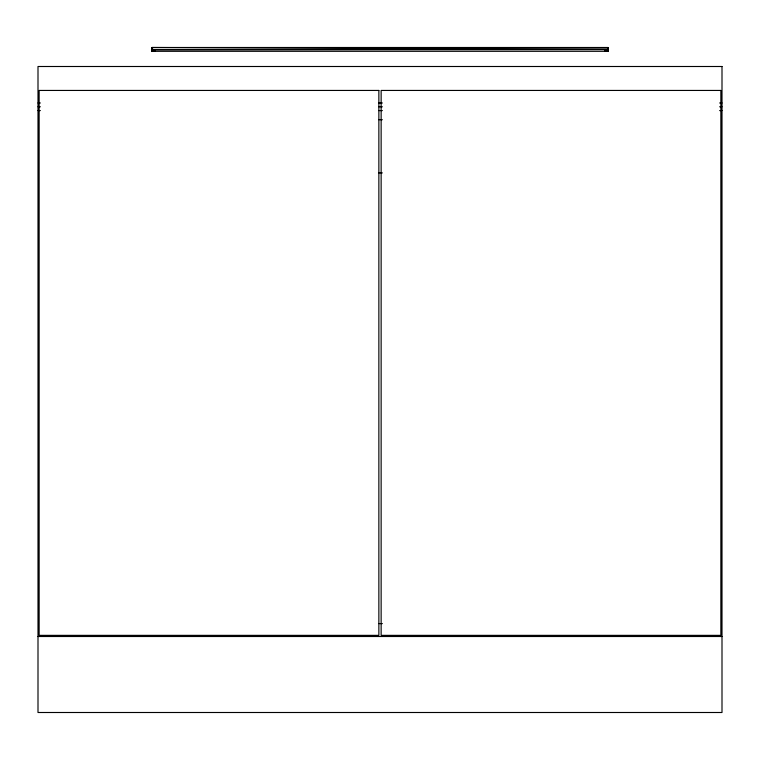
<?xml version="1.0" encoding="UTF-8"?>
<svg xmlns="http://www.w3.org/2000/svg" width="760" height="760" viewBox="0 0 760 760"><rect width="100%" height="100%" fill="white"/><g stroke="black" fill="none" stroke-linecap="round" stroke-linejoin="round"><path stroke-width="1.14" d="M152.076 47.5L152 51.3L608 51.3L608 47.5L152 47.5L152.665 49.59L152.314 51.3L152 47.5L608 49.276L607.686 51.3L607.335 49.59L155.04 49.77L152 49.276M152.076 51.3L152.2 50.369M607.914 49.391L606.299 51.3L606.299 49.723L605.653 51.3L604.96 49.77L604.96 51.3L605.653 49.761L606.86 49.666L607.335 51.3L608 49.276L152.665 49.59L152.665 51.3L153.14 49.666L153.7 51.3L154.346 49.761L155.04 51.3L155.04 49.77L152.665 49.59L153.14 51.3L153.7 49.723L154.346 51.3L155.04 49.77M38 102.98L40.375 102.98M378.812 102.98L382.375 102.98M719.625 102.98L722 102.98M38 106.78L40.375 106.78M378.812 106.78L382.375 106.78M719.625 106.78L722 106.78M38 110.58L40.375 110.58M378.812 110.58L382.375 110.58M719.625 110.58L722 110.58M378.822 119.7L382.346 119.7M378.822 172.9L382.346 172.9M378.822 623.58L382.346 623.58M38 636.5L722 636.5M152.494 50.416L152.665 51.3M607.914 47.5L607.914 51.3L607.686 49.495L606.86 49.666L606.299 51.3L605.653 49.761L605.653 51.3M607.686 47.5L607.686 51.3M607.335 49.59L607.335 51.3M154.346 49.761L154.346 51.3M153.7 49.723L153.7 51.3M153.14 49.666L153.14 51.3M152.304 47.5L152.304 51.3M722 66.5L38 66.5L38 712.5L722 712.5L722 66.5M378.86 90.44L39.14 90.44L39.14 635.36L378.86 635.36L378.86 90.44M720.86 90.44L381.14 90.44L381.14 635.36L720.86 635.36L720.86 90.44"/></g></svg>
